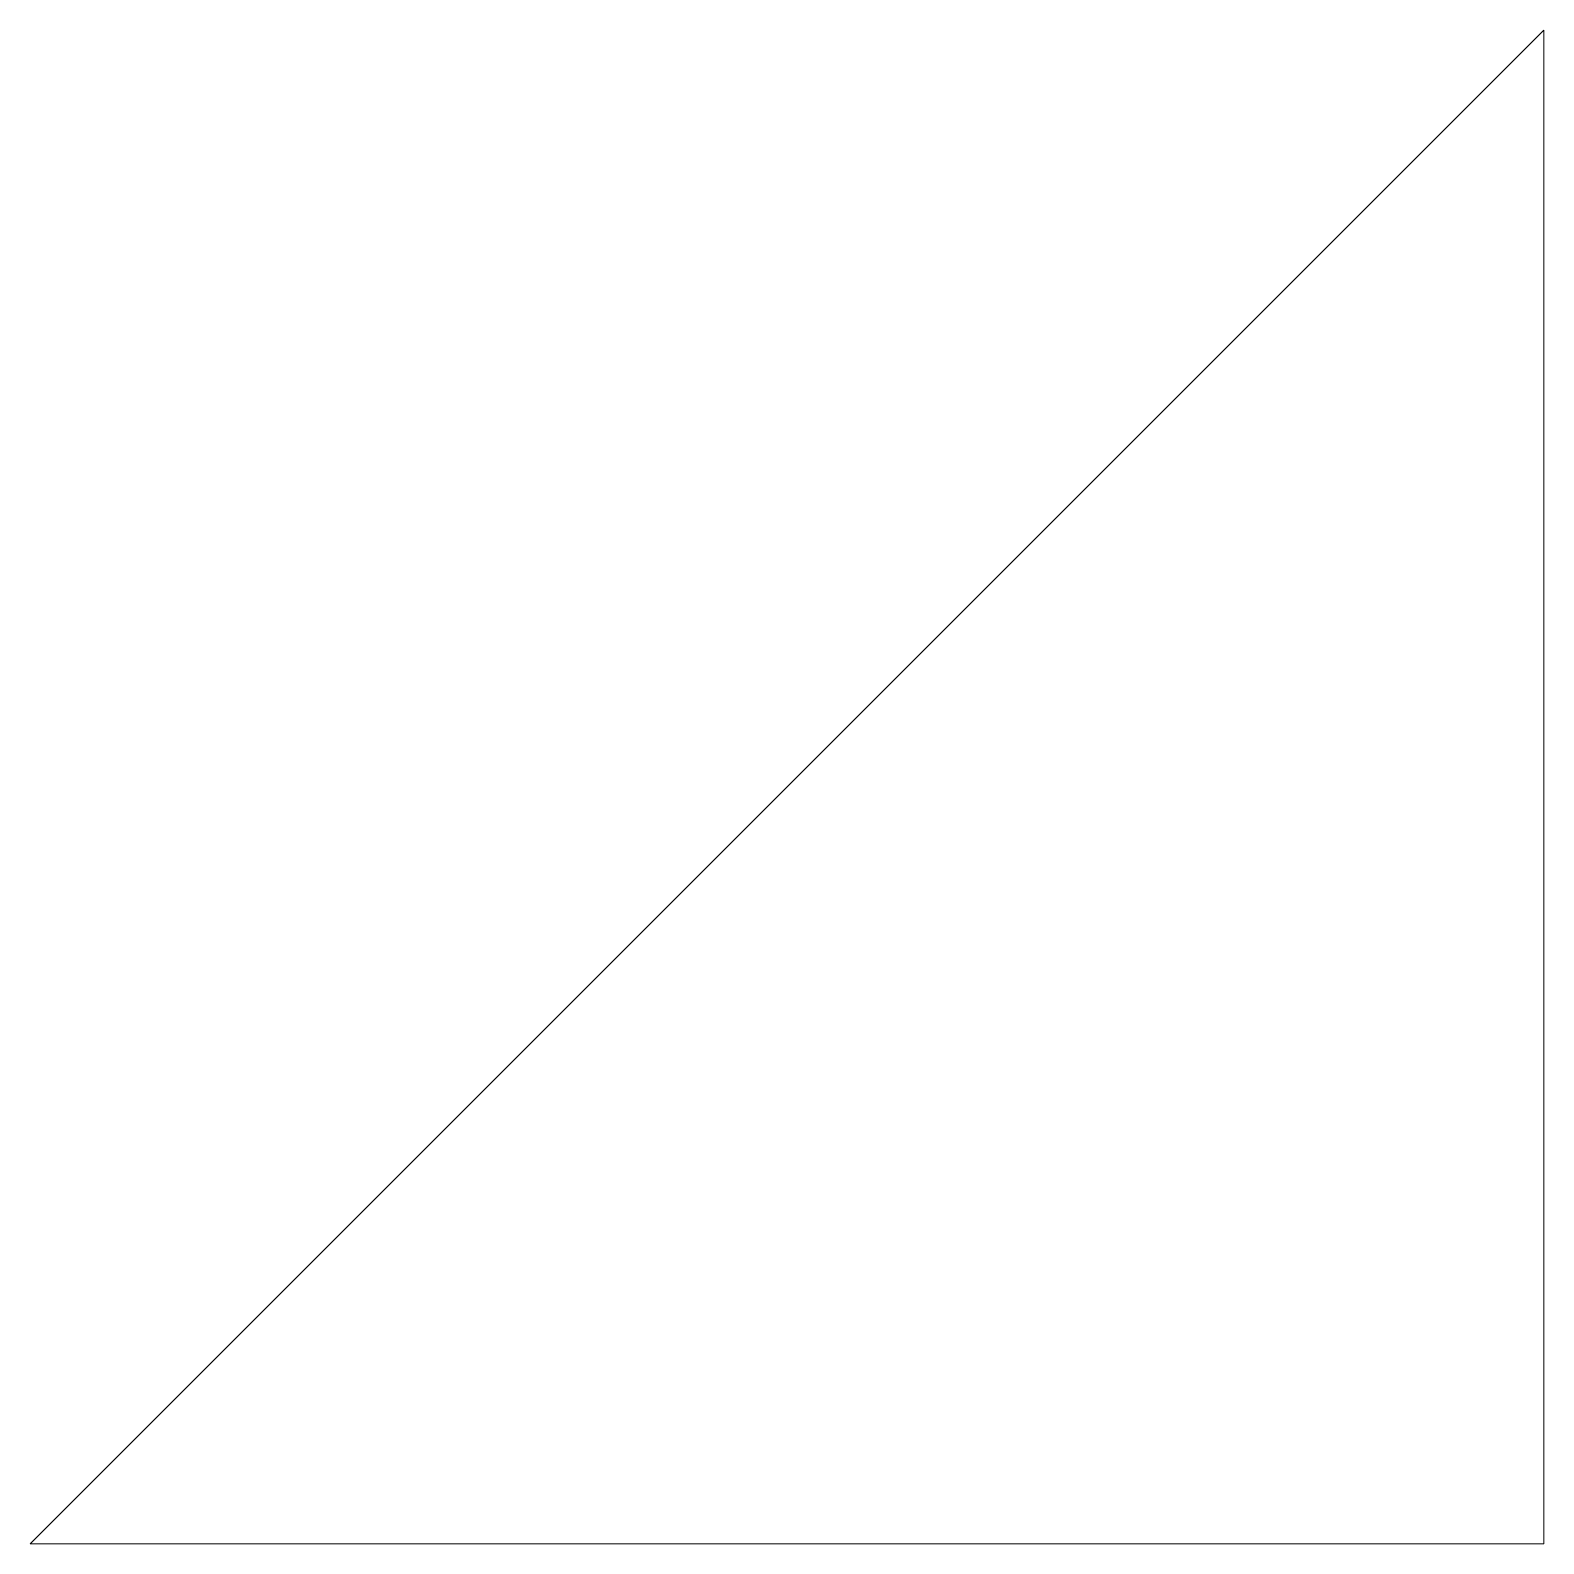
# Model space of a CAD drawing. Header units: inches. Extents: x 100 to 101, y 200 to 201.
import ezdxf

# ---------------------------------------------------------------- set-up
doc = ezdxf.new("R2010")
doc.units = ezdxf.units.IN
doc.header["$MEASUREMENT"] = 0

msp = doc.modelspace()

# ---------------------------------------------------------------- linework, layer by layer
at = {"layer": 'out1', "color": 1, "lineweight": 0}
msp.add_polyline3d([(100, 200, 0), (101, 200, 1), (101, 201, 2)], dxfattribs=at)
at = {"layer": 'out2', "color": 1, "lineweight": 0}
for points in [[(100, 200, 0), (101, 200, 1), (101, 201, 2)], [(100, 200, 0), (101, 200, 1), (101, 201, 2), (100, 200, 0)]]:
    msp.add_polyline3d(points, dxfattribs=at)
at = {"layer": 'out3', "color": 1, "lineweight": 0}
for points in [[(100, 200, 0), (101, 200, 1), (101, 201, 2)], [(100, 200, 0), (101, 200, 1), (101, 201, 2), (100, 200, 0)]]:
    msp.add_polyline3d(points, dxfattribs=at)
msp.add_polyline3d([(100, 200, 0), (101, 200, 1), (101, 201, 2)], close=True, dxfattribs=at)

doc.saveas('drawing.dxf')
